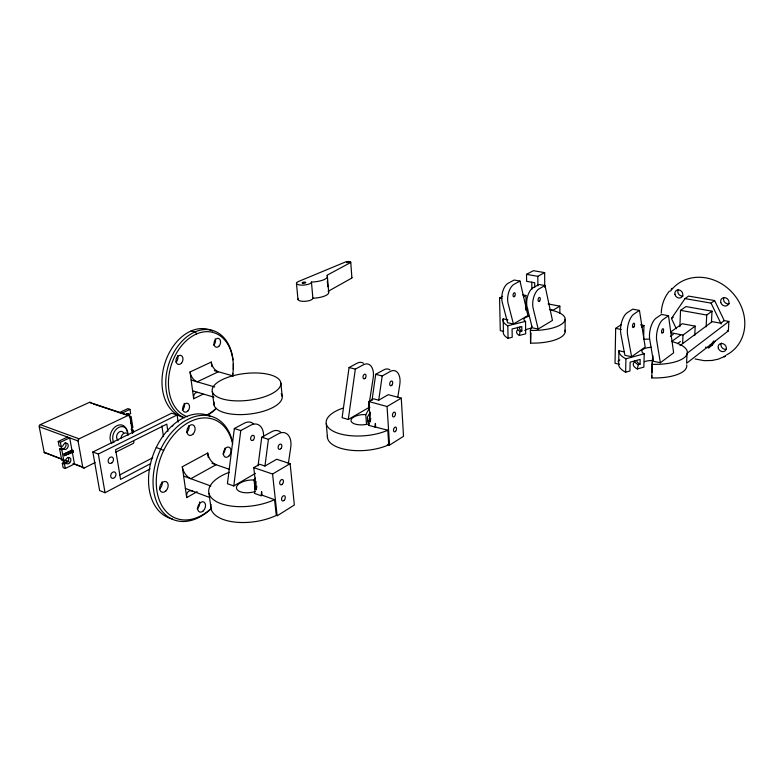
<?xml version="1.0" encoding="UTF-8"?>
<svg xmlns="http://www.w3.org/2000/svg" width="784" height="784" viewBox="0 0 784 784"><rect width="100%" height="100%" fill="white"/><g stroke="black" fill="none" stroke-linecap="round" stroke-linejoin="round"><path stroke-width="1.18" d="M565.127 331.73L565.127 319.245M621.477 324.527L615.665 328.378L615.028 363.306L619.556 364.276M624.24 351.879L618.899 350.771L618.645 364.011A34.084 12.907 1.6 0 0 625.632 372.214L629.924 371.008L630.13 362.169L640.175 359.405L640.048 364.158L638.264 364.658A18.316 6.88 1.6 0 1 634.481 361.032M625.632 372.214L625.926 358.788A34.251 12.632 1.5 0 1 618.899 350.771M643.576 339.482L643.968 325.517L640.479 324.85M651.514 347.322A11.123 4.096 1.5 0 0 642.655 349.654A11.123 4.096 1.5 0 0 644.223 353.77L643.84 367.128L637.304 368.95A19.375 7.33 1.6 0 1 634.217 366.706L634.217 366.706A19.394 7.34 1.6 0 1 634.726 361.591M686.686 364.874A34.084 12.907 1.6 0 1 651.72 377.908L652.68 355.524L652.063 372.126L652.425 361.973M679.875 326.742L680.541 310.346L685.971 306.573L712.019 311.179L711.46 321.969M682.629 343.412L682.982 335.082L695.183 326.144L694.751 335.532M661.255 313.1C661.51 305.113 664.313 297.165 669.477 291.031M706.119 326.889L706.717 315.041L712.019 311.179M728.895 321.44L687.029 353.339L686.588 363.266L728.336 330.907L728.895 321.44L724.249 320.607L720.741 323.214L712.186 321.656L680.022 345.587M651.72 377.908L651.847 375.781M253.555 423.801A15.964 10.574 -71.3 0 0 244.402 423.164L234.347 428.505L227.419 483.689L233.769 485.962L255.476 473.36M233.769 485.962L240.776 430.553L250.821 425.163A16.033 10.545 -71.4 0 1 263.502 437.501M256.035 481.435L254.486 493.381L261.092 495.743L262.032 495.174L274.567 499.653L276.291 515.431A40.944 19.541 -7.6 0 1 231.564 521.625A40.944 19.541 -7.6 0 1 211.033 504.455M258.034 465.892L261.738 437.217L271.744 431.69A16.258 10.457 -71.6 0 1 280.819 432.258M256.809 486.1L256.339 489.735L253.771 467.627L259.631 464.255L264.953 466.039L276.693 459.248L290.119 463.677L294.353 505.004L277.144 515.833L272.567 474.026L253.771 467.627M261.092 495.743L261.621 491.617L262.032 495.174M264.953 466.039L268.422 439.334L278.408 433.768A16.337 10.427 -71.6 0 1 290.746 447.439L288.257 464.157M349.066 367.52L342.098 417.705L348.292 419.499L368.529 407.749L373.204 377.859A14.416 8.634 -75.5 0 0 363.502 364.736L355.328 369.117L349.066 367.52L357.249 363.168A14.357 8.663 -75.5 0 1 363.472 363.276M348.292 419.499L355.328 369.117M370.313 412.266L368.451 425.31L387.786 430.2L388.737 444.783A36.672 16.043 -4.3 0 1 348.223 449.918A36.672 16.043 -4.3 0 1 327.477 435.659M371.998 400.399L375.712 374.311L383.827 369.832A14.602 8.536 -75.5 0 1 389.962 369.881M370.754 418.47L370.264 421.939L368.803 401.526L373.556 398.791L378.721 400.193L388.247 394.675L401.261 398.135L403.525 436.316L389.55 445.106L387.335 444.45M374.86 427.162L375.399 423.409L375.624 426.702M378.721 400.193L382.19 375.957L390.295 371.449A14.661 8.497 -75.5 0 1 399.771 384.699L397.723 397.547M529.073 316.285A10.094 3.538 -1 0 0 525.525 321.371L525.692 333.837L519.361 335.434L520.125 331.436A16.621 5.939 -0.9 0 1 517.705 327.222M637.304 368.95L638.264 364.658M564.901 330.201A30.939 11.152 -0.9 0 1 530.552 343.098L531.023 332.926M530.552 343.098L530.396 330.427L531.777 326.095M370.077 412.404L367.422 417.157L367.784 422.204L368.353 421.175L368.941 424.967M366.491 424.056L365.795 414.579L369.862 407.376M676.337 328.721L671.457 318.5L685.02 298.616L688.597 296.107L714.606 300.556L724.249 320.607M255.506 491.411A13.377 6.223 -7.5 0 1 236.454 488.109A13.377 6.223 -7.5 0 1 254.036 480.004L255.378 478.054M705.473 347.175L708.756 347.822L713.734 340.962M708.756 347.822L712.244 345.166L715.077 341.265M672.006 288.336L671.133 289.198M660.353 362.737L673.632 352.81L668.497 315.736L661.5 314.453L656.051 318.177A13.602 5.566 -77.9 0 0 649.701 339.286L653.425 361.287L660.353 362.737L656.718 340.668A13.651 5.527 -77.9 0 1 663.088 319.48L668.497 315.736M677.474 343.647L680.414 341.471M671.839 341.393L680.679 334.935M685.02 298.616L711.068 303.104L714.606 300.556M670.389 336.385L673.319 334.268M670.83 331.887L682.227 323.723L695.183 326.144M631.61 356.72L645.193 347.047L639.45 310.415L632.668 309.17L627.102 312.796A13.387 5.753 -78 0 0 620.801 333.563L624.897 355.309L631.61 356.72L627.602 334.905A13.436 5.713 -78 0 1 633.913 314.061L639.45 310.415M617.9 361.277L619.821 359.925M671.457 318.5L673.221 317.255M641.626 327.114L643.968 325.517M538.187 329.025L552.446 320.421L544.998 285.552L538.98 284.484L533.14 287.699A12.534 6.213 -78.6 0 0 527.103 307.083L532.228 327.81L538.187 329.025L533.14 308.249A12.573 6.184 -78.6 0 1 539.176 288.796L544.998 285.552M272.567 474.026L290.119 463.677M368.803 401.526L387.051 406.514L401.261 398.135M559.864 313.482L559.854 306.152L553.151 310.121L549.604 309.435M513.422 323.959L527.887 315.56L519.998 281.084L514.147 280.035L508.228 283.181A12.348 6.331 -78.8 0 0 502.24 302.281L507.63 322.773L513.422 323.959L508.101 303.408A12.397 6.301 -78.7 0 1 514.098 284.249L519.998 281.084M182.29 466.764A10.604 6.154 61.3 0 0 190.816 478.71L216.09 464.716A10.378 6.203 61.3 0 1 207.691 453.044L182.29 466.764L186.7 497.605L197.127 491.686M523.428 296.852L525.927 295.46L526.133 310.523M725.308 356.142L718.379 359.131L711.98 360.493M534.747 287.316L534.698 282.779L526.613 281.329L526.525 274.351L537.804 276.321L544.645 272.616L544.743 287.248M503.661 331.358L500.3 330.652L499.555 298.038L502.642 296.362M526.525 274.351L533.404 270.686L544.645 272.616M178.135 422.106L177.115 414.952L171.667 413.207L92.855 451.996L99.627 490.578L105.036 492.734L150.146 468.91M150.636 463.628L120.579 479.387L115.62 449.683L166.816 424.134L167.864 431.337M119.452 475.065L152.733 457.748M72.981 463.569L84.329 467.94L95.129 462.531M115.65 452.25L132.927 443.587A1.597 1.166 -67.8 0 0 133.917 441.568M92.855 451.996L98.323 454.024L177.115 414.952M65.288 468.479L74.46 463.942L69.688 437.884L60.397 442.274L58.222 441.47L59.055 445.91L61.221 446.723L62.926 445.92A3.342 2.568 -64.6 0 1 66.807 443.205A3.342 2.568 -64.6 0 1 67.649 447.723A3.342 2.568 -64.6 0 1 63.475 448.869L61.779 449.683L59.604 448.869L61.76 460.335L63.925 461.168L65.611 460.345A3.332 2.528 -64 0 1 69.462 457.611A3.332 2.528 -64 0 1 70.295 462.08A3.332 2.528 -64 0 1 66.15 463.266L64.464 464.099L62.308 463.256L63.122 467.627L65.288 468.479L64.464 464.099M131.79 431.053L133.309 430.308L133.643 432.415M190.051 371.969A8.898 5.41 64 0 0 197.205 381.837L218.334 371.773A8.742 5.439 64.1 0 1 211.278 362.081L190.051 371.969L193.677 398.772L203.105 394.166M62.308 463.256L63.994 462.433A3.332 2.528 -63.9 0 0 67.757 461.786A3.332 2.528 -63.9 0 0 68.12 457.366M131.34 428.24L132.868 427.496L131.114 416.471L129.576 417.206M64.357 455.671L72.246 451.849L73.275 452.241L72.961 450.486L71.922 450.094L64.023 453.907L64.366 455.68L73.275 452.241M125.93 414.56A3.165 2.352 -68.9 0 1 129.125 414.364L130.663 413.629L129.977 409.356L127.802 408.64L119.335 412.639M84.329 467.94A1.666 1.245 -64.5 0 1 82.751 467.146L78.037 440.941A1.676 1.274 -65.6 0 1 79.096 438.815L128.4 415.295A1.607 1.186 -69 0 1 129.86 416.147L132.623 433.483M59.604 448.869L61.309 448.056A3.342 2.568 -64.6 0 0 65.307 447.184A3.342 2.568 -64.6 0 0 65.072 442.637M121.51 413.364L129.977 409.356M58.222 441.47L67.512 437.08M62.769 459.63L45.756 453.064A1.617 1.254 -63.3 0 1 44.169 452.26L39.229 426.712A1.627 1.284 -64.4 0 1 40.278 424.663L89.533 402.339L128.4 415.295M64.033 453.916L72.961 450.486M625.926 358.788L644.223 353.77M520.125 331.436L521.85 331.005L521.781 326.565L512.06 328.986L512.217 337.247L508.061 338.296A30.939 11.152 -0.9 0 1 503.426 331.24L503.161 318.872L507.905 319.843M503.161 318.872A31.076 10.907 -1 0 0 507.807 325.762L525.525 321.371M695.075 358.964L704.169 360.669L712.146 360.473M680.541 310.346L706.717 315.041M727.297 330.711L728.336 330.907M522.477 294.813L525.927 295.46M548.075 303.927L559.854 306.152M499.555 298.038L501.868 298.479M671.075 332.788L682.982 335.082M710.177 344.764L712.244 345.166M615.665 328.378L621.222 329.466M375.712 374.311L382.19 375.957M191.11 330.966L194.932 331.955A1.852 1.147 65.3 0 1 196.431 334.004M214.306 370.636L233.436 376.016M191.149 380.064L214.757 386.973M192.599 390.785L213.905 397.184M234.347 428.505L240.776 430.553M261.738 437.217L268.422 439.334M126.949 413.638L129.125 414.364M93.286 403.956L129.86 416.147M131.144 429.563L133.309 430.308M211.984 463.285L229.389 469.342M156.251 447.468L163.699 450.388M183.623 476.094L210.847 486.002M40.278 424.663L79.096 438.815M39.229 426.712L78.037 440.941M185.387 488.422L209.191 497.291M61.309 448.056L63.475 448.869M44.169 452.26L62.328 459.267M64.602 460.139L69.139 461.894M73.676 463.638L82.751 467.146M65.043 460.502L67.306 461.374M63.994 462.433L66.15 463.266M711.068 303.104L721.123 323.998M60.397 442.274L61.221 446.723M61.779 449.683L63.925 461.168M98.323 454.024L105.036 492.734M130.654 421.723L130.928 423.429M161.896 425.918L163.493 436.688M207.691 453.044L208.299 457.631M209.005 493.401L211.092 508.953M211.278 362.081L211.856 366.647M212.307 391.481L214.012 404.936M254.036 480.004L255.143 489.461M280.868 383.062A34.555 13.504 -6.5 0 1 230.633 400.497A34.555 13.504 -6.5 0 1 228.085 377.241A34.555 13.504 -6.5 0 1 280.868 383.062L282.22 396.459M296.46 283.338L297.979 299.468M326.242 423.527L327.506 437.864M311.454 282.064A7.526 2.372 -4.9 0 1 301.281 285.121A7.526 2.372 -4.9 0 1 298.488 281.485L345.548 261.944A2.969 0.902 -4.2 0 1 349.566 261.552A2.969 0.902 -4.2 0 1 350.281 262.718L326.84 275.351A13.985 4.361 -4.7 0 1 311.454 282.064L312.875 298.194A7.477 2.45 -4.9 0 1 304.653 301.33A7.477 2.45 -4.9 0 1 298.175 298.822M327.359 276.164L328.682 292.138M327.31 281.044L327.781 286.738M350.742 262.258L351.898 277.81M387.051 406.514L389.55 445.106M507.807 325.762L508.061 338.296M531.777 282.142L531.856 289.296M537.804 276.321L537.893 285.866M351.634 277.379A2.96 0.931 -4.2 0 1 351.438 278.281L328.163 291.295A13.906 4.508 -4.8 0 1 312.875 298.194M670.496 291.138A43.316 37.946 46.5 0 1 733.06 293.441A43.316 37.946 46.5 0 1 726.454 354.966M729.375 303.731A4.42 3.949 44.7 0 1 723.857 297.567M683.109 295.98A4.292 3.783 50.9 0 1 678.728 294.186A4.292 3.783 50.9 0 1 678.336 289.521M726.347 349.331A4.381 3.802 42.7 0 1 721.976 347.586A4.381 3.802 42.7 0 1 721.309 343.118M671.79 341.53A34.251 12.632 1.5 0 1 685.824 356.201A34.251 12.632 1.5 0 1 652.151 364.325M644.321 339.315A34.251 12.632 1.5 0 1 648.809 339.09M640.048 364.158A16.062 6.027 1.6 0 1 636.657 360.738M644.36 361.708A11.074 4.194 1.6 0 1 652.817 360.552M550.152 309.964A31.076 10.907 -1 0 1 563.441 322.645A31.076 10.907 -1 0 1 530.396 330.427M525.76 309.151A31.076 10.907 -1 0 1 527.779 308.955M519.361 335.434A17.581 6.341 -0.9 0 1 517.371 330.103M521.85 331.005A14.573 5.214 -0.9 0 1 519.87 327.026M524.712 330.583A10.045 3.626 -0.9 0 1 531.385 328.29M387.786 430.2A36.868 15.709 -4.3 0 1 333.69 431.465A36.868 15.709 -4.3 0 1 343.353 407.994M369.048 423.732A11.976 5.106 -4.3 0 1 351.105 421.194A11.976 5.106 -4.3 0 1 365.795 414.579M367.667 420.655A30.87 13.495 -4.3 0 1 370.077 420.685M89.533 402.339A1.558 1.196 -68.2 0 1 91.003 403.192M118.227 440.265A4.773 3.528 -67.6 0 1 117.865 433.229A4.773 3.528 -67.6 0 1 123.666 433.091M121.02 438.54A4.792 3.528 -67.7 0 1 124.058 433.268A4.792 3.528 -67.7 0 1 128.233 434.993M111.906 443.538A10.917 8.085 -67.6 0 1 115.042 426.927A10.917 8.085 -67.6 0 1 126.998 431.308M113.886 442.597A9.712 7.183 -67.6 0 1 118.492 427.525A9.712 7.183 -67.6 0 1 127.861 434.855M172.411 426.094A3.224 2.293 -69.8 0 1 172.99 425.702M281.201 393.744A34.388 13.798 -6.6 0 1 250.38 413.962A34.388 13.798 -6.6 0 1 214.071 402.055M183.005 417.313A45.766 32.497 -73.2 0 1 165.404 361.679A45.766 32.497 -73.2 0 1 212.64 331.005M184.495 417.764A45.884 32.458 -73.2 0 1 179.81 343.686A45.884 32.458 -73.2 0 1 233.005 359.866M233.299 363.952A45.884 32.458 -73.2 0 1 233.23 369.176M232.848 373.4A45.884 32.458 -73.2 0 1 232.544 375.526M215.11 409.62A45.884 32.458 -73.2 0 1 208.358 414.775M177.586 355.76A4.684 3.41 -73.5 0 1 175.949 362.169M184.191 403.388A4.616 3.283 -71.1 0 1 182.29 409.924M215.218 338.913A4.537 3.205 -75.2 0 1 213.64 345.117M187.131 416.725A44.1 31.164 -73.2 0 1 170.569 367.51A44.1 31.164 -73.2 0 1 210.161 331.857A44.1 31.164 -73.2 0 1 232.564 375.82M216.188 408.278A44.1 31.164 -73.2 0 1 206.29 415.226M207.035 414.863A1.793 1.078 62.6 0 1 207.054 415.148M193.677 398.772A8.8 5.312 63.1 0 1 198.636 392.598M274.567 499.653A41.189 19.159 -7.5 0 1 215.629 501.162A41.189 19.159 -7.5 0 1 229.134 472.34M186.7 497.605A10.486 6.007 60.4 0 1 192.56 491.098M172.421 518.988A54.89 37.769 -68.6 0 1 153.164 454.789A54.89 37.769 -68.6 0 1 209.965 416.088M210.818 509.002A55.066 37.72 -68.7 0 1 155.947 500.065A55.066 37.72 -68.7 0 1 180.683 423.928A55.066 37.72 -68.7 0 1 232.544 442.117M162.043 481.856A5.655 3.959 -66.8 0 1 159.554 488.961M199.518 501.985A5.429 3.646 -67.3 0 1 197.147 508.826M225.028 448.134A5.331 3.597 -70.2 0 1 222.97 454.063M188.954 425.545A5.547 3.9 -70.2 0 1 186.504 432.543M210.994 508.62A52.93 36.201 -68.7 0 1 158.799 498.673A52.93 36.201 -68.7 0 1 183.378 425.8A52.93 36.201 -68.7 0 1 232.711 444.214M348.939 262.268L346.655 262.552L348.939 262.268M725.465 356.063L724.21 356.74L725.465 356.063M302.8 283.22A1.833 0.578 -4.9 0 0 305.77 282.632A1.833 0.578 -4.9 0 0 303.31 282.191A1.833 0.578 -4.9 0 0 302.8 283.22M674.926 294.353A4.312 3.783 51 0 0 681.531 297.322A4.312 3.783 51 0 0 680.032 290.237A4.312 3.783 51 0 0 674.926 294.353M718.301 348.233A4.39 3.802 43 0 0 725.288 350.713A4.39 3.802 43 0 0 723.122 343.725A4.39 3.802 43 0 0 718.301 348.233M720.81 302.614A4.439 3.949 44.9 0 0 727.924 304.996A4.439 3.949 44.9 0 0 725.719 297.842A4.439 3.949 44.9 0 0 720.81 302.614M662.98 332.514A2.293 0.931 -77.9 0 0 663.186 328.77A2.293 0.931 -77.9 0 0 661.549 331.583A2.293 0.931 -77.9 0 0 662.98 332.514M633.962 326.918A2.254 0.96 -78 0 0 634.129 323.233A2.254 0.96 -78 0 0 632.482 325.987A2.254 0.96 -78 0 0 633.962 326.918M539.676 300.938A2.107 1.039 -78.6 0 0 539.725 297.469A2.107 1.039 -78.6 0 0 538.059 300.017A2.107 1.039 -78.6 0 0 539.676 300.938M514.696 296.234A2.078 1.058 -78.8 0 0 514.725 292.804A2.078 1.058 -78.8 0 0 513.04 295.313A2.078 1.058 -78.8 0 0 514.696 296.234M365.197 378.309A2.421 1.45 -75.5 0 0 365.373 374.282A2.421 1.45 -75.5 0 0 363.002 376.967A2.421 1.45 -75.5 0 0 365.197 378.309M391.863 385.218A2.46 1.421 -75.5 0 0 392.059 381.132A2.46 1.421 -75.5 0 0 389.707 383.876A2.46 1.421 -75.5 0 0 391.863 385.218M395.528 431.376A2.479 1.411 -74.1 0 0 395.969 427.241A2.479 1.411 -74.1 0 0 393.509 429.789A2.479 1.411 -74.1 0 0 395.528 431.376M394.489 416.48A2.489 1.421 -74.6 0 0 394.94 412.306A2.489 1.421 -74.6 0 0 392.461 414.834A2.489 1.421 -74.6 0 0 394.489 416.48M112.053 462.717A3.41 2.509 -66 0 0 112.249 457.141A3.41 2.509 -66 0 0 108.133 460.835A3.41 2.509 -66 0 0 112.053 462.717M114.562 477.583A3.401 2.479 -65.5 0 0 114.758 472.046A3.401 2.479 -65.5 0 0 110.671 475.761A3.401 2.479 -65.5 0 0 114.562 477.583M181.574 363.041A4.704 3.401 -73.6 0 0 180.898 355.387A4.704 3.401 -73.6 0 0 175.979 361.179A4.704 3.401 -73.6 0 0 181.574 363.041M187.846 411.032A4.635 3.283 -71.2 0 0 187.807 403.397A4.635 3.283 -71.2 0 0 182.662 408.689A4.635 3.283 -71.2 0 0 187.846 411.032M219.216 345.911A4.557 3.205 -75.2 0 0 218.638 338.443A4.557 3.205 -75.2 0 0 213.993 344.019A4.557 3.205 -75.2 0 0 219.216 345.911M253.418 439.824A2.685 1.764 -71.4 0 0 253.487 435.424A2.685 1.764 -71.4 0 0 250.625 438.53A2.685 1.764 -71.4 0 0 253.418 439.824M280.878 448.654A2.734 1.744 -71.7 0 0 280.976 444.175A2.734 1.744 -71.7 0 0 278.124 447.36A2.734 1.744 -71.7 0 0 280.878 448.654M284.141 500.359A2.773 1.725 -69.9 0 0 284.553 495.811A2.773 1.725 -69.9 0 0 281.554 498.81A2.773 1.725 -69.9 0 0 284.141 500.359M282.299 484.238A2.783 1.744 -70.4 0 0 282.71 479.651A2.783 1.744 -70.4 0 0 279.692 482.621A2.783 1.744 -70.4 0 0 282.299 484.238M165.728 491.068A5.674 3.949 -66.9 0 0 166.384 481.768A5.674 3.949 -66.9 0 0 159.681 487.805A5.674 3.949 -66.9 0 0 165.728 491.068M203.232 510.933A5.459 3.646 -67.4 0 0 203.918 502.034A5.459 3.646 -67.4 0 0 197.666 507.924A5.459 3.646 -67.4 0 0 203.232 510.933M229.036 455.945A5.351 3.587 -70.3 0 0 229.163 447.223A5.351 3.587 -70.3 0 0 223.362 453.407A5.351 3.587 -70.3 0 0 229.036 455.945M193.05 434.071A5.566 3.891 -70.3 0 0 193.099 424.938A5.566 3.891 -70.3 0 0 186.906 431.278A5.566 3.891 -70.3 0 0 193.05 434.071"/></g></svg>
